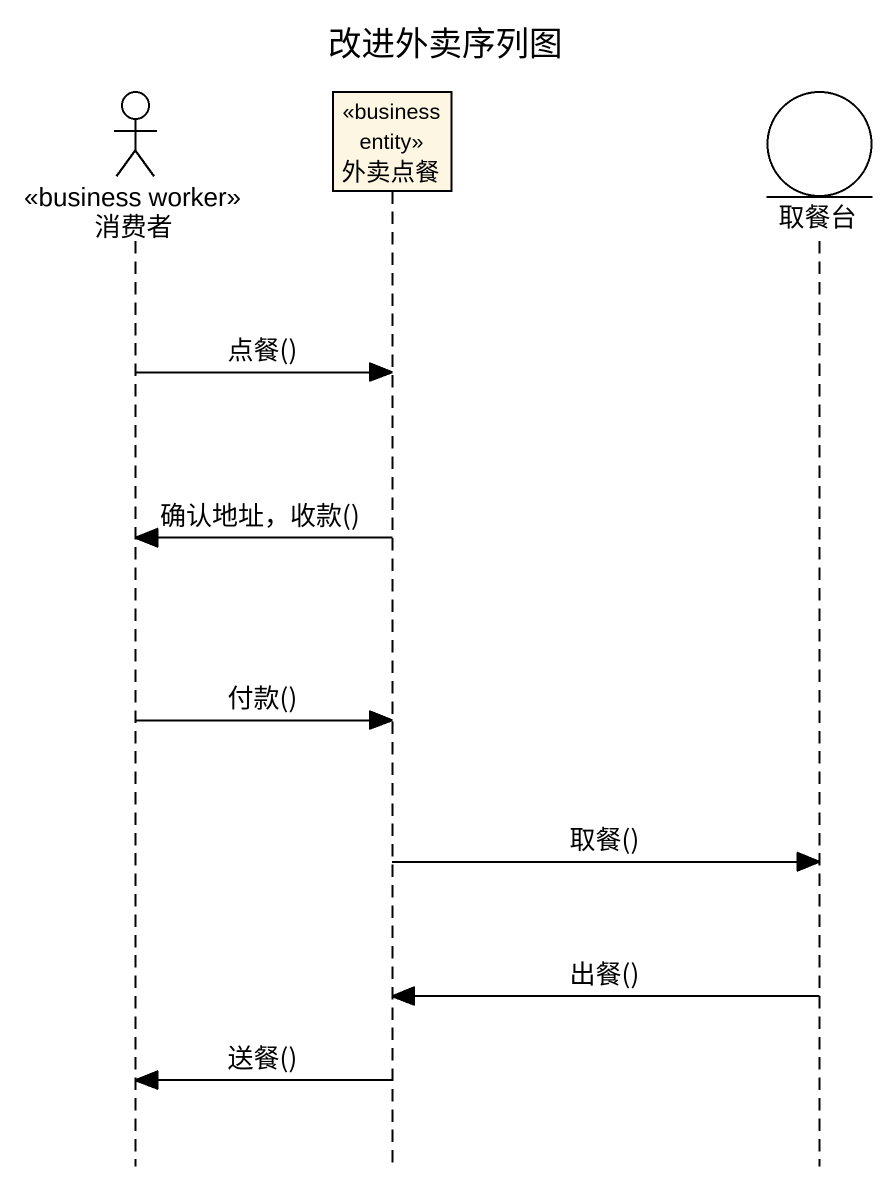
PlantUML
@startuml
title 改进外卖序列图
hide footbox
actor 消费者 <<business worker>>
participant 外卖点餐 <<business entity>>
entity 取餐台

消费者 -> 外卖点餐 : 点餐()
外卖点餐 -> 消费者 : 确认地址，收款()
消费者 -> 外卖点餐 : 付款()
外卖点餐 -> 取餐台 : 取餐()
取餐台 -> 外卖点餐 : 出餐()
外卖点餐 -> 消费者 : 送餐()
@enduml
